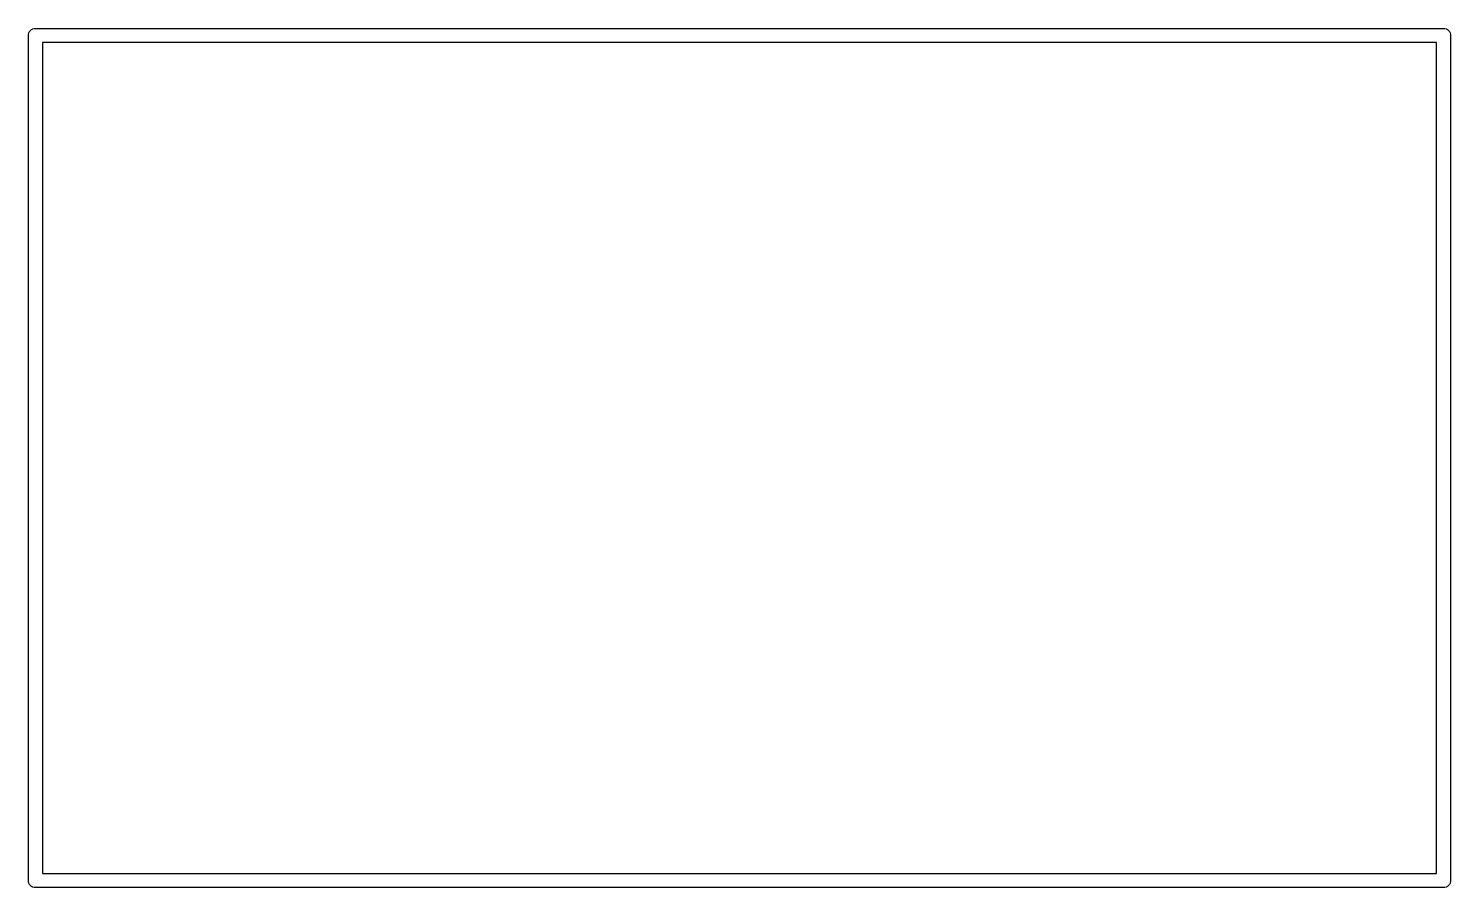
# Model space of a CAD drawing. Extents: x -2.53 to 2.53, y -0.08 to 2.98.
import ezdxf

# ---------------------------------------------------------------- set-up
doc = ezdxf.new("R2010")
doc.units = 0
doc.layers.add('BLACK', color=7, linetype='CONTINUOUS')

msp = doc.modelspace()

# ---------------------------------------------------------------- linework, layer by layer
at = {"layer": 'BLACK', "linetype": 'CONTINUOUS'}
for p, q in [((-2.52512, 2.95), (-2.52464, 2.9549)), ((-2.525, 2.94877), (-2.52512, 2.95)), ((-2.525, -0.048782), (-2.525, 2.94877)), ((-2.52464, 2.9549), (-2.52321, 2.95961)), ((-2.52321, 2.95961), (-2.52089, 2.96396)), ((-2.52089, 2.96396), (-2.51776, 2.96776)), ((-2.51776, 2.96776), (-2.51396, 2.97089)), ((-2.51396, 2.97089), (-2.50961, 2.97321)), ((-2.50961, 2.97321), (-2.5049, 2.97464)), ((-2.5049, 2.97464), (-2.50122, 2.975)), ((-2.50122, 2.975), (-2.5, 2.97512)), ((-2.50122, 2.975), (-2.50122, 2.975)), ((-2.5, 2.97512), (-2.49878, 2.975)), ((-2.49878, 2.975), (2.49878, 2.975)), ((2.49878, 2.975), (2.5, 2.97512)), ((2.5, 2.97512), (2.50122, 2.975)), ((2.50122, 2.975), (2.50122, 2.975)), ((2.50122, 2.975), (2.5049, 2.97464)), ((2.5049, 2.97464), (2.50961, 2.97321)), ((2.50961, 2.97321), (2.51396, 2.97089)), ((2.51396, 2.97089), (2.51776, 2.96776)), ((2.51776, 2.96776), (2.52089, 2.96396)), ((2.52089, 2.96396), (2.52321, 2.95961)), ((2.52321, 2.95961), (2.52464, 2.9549)), ((2.52464, 2.9549), (2.52512, 2.95)), ((2.52512, 2.95), (2.525, 2.94878)), ((2.525, 2.94878), (2.525, -0.048782)), ((-2.475, 2.925), (-2.475, -0.025)), ((2.475, 2.925), (-2.475, 2.925)), ((2.475, -0.025), (2.475, 2.925)), ((-2.52512, -0.05), (-2.525, -0.048782)), ((-2.52464, -0.054901), (-2.52512, -0.05)), ((-2.475, -0.025), (2.475, -0.025)), ((2.525, -0.048782), (2.52512, -0.05)), ((2.52512, -0.05), (2.525, -0.051217)), ((-2.52321, -0.059613), (-2.52464, -0.054901)), ((-2.52089, -0.063956), (-2.52321, -0.059613)), ((-2.51776, -0.067763), (-2.52089, -0.063956)), ((-2.51396, -0.070887), (-2.51776, -0.067763)), ((-2.50961, -0.073208), (-2.51396, -0.070887)), ((-2.5049, -0.074637), (-2.50961, -0.073208)), ((-2.5, -0.07512), (-2.5049, -0.074637)), ((-2.49878, -0.075), (-2.5, -0.07512)), ((2.49878, -0.075), (-2.49878, -0.075)), ((2.5, -0.07512), (2.49878, -0.075)), ((2.5049, -0.074637), (2.5, -0.07512)), ((2.50961, -0.073208), (2.5049, -0.074637)), ((2.51396, -0.070887), (2.50961, -0.073208)), ((2.51776, -0.067763), (2.51396, -0.070887)), ((2.52089, -0.063956), (2.51776, -0.067763)), ((2.52321, -0.059613), (2.52089, -0.063956)), ((2.52464, -0.054901), (2.52321, -0.059613)), ((2.525, -0.051218), (2.52464, -0.054901)), ((2.525, -0.051217), (2.525, -0.051218))]:
    msp.add_line(p, q, dxfattribs=at)

doc.saveas('drawing.dxf')
